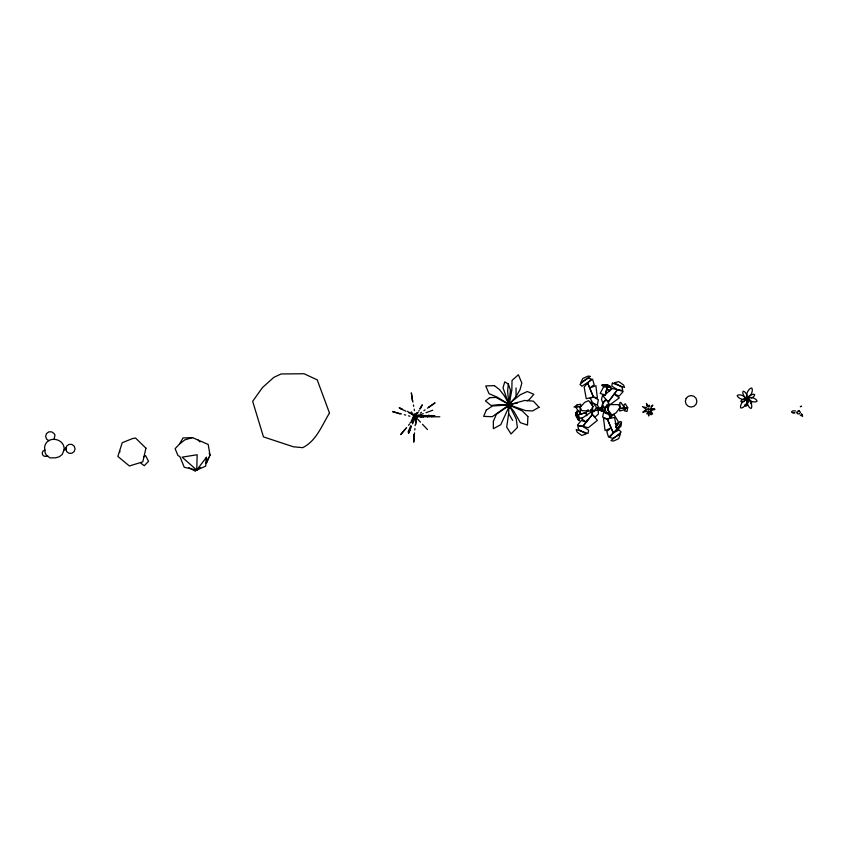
<?xml version="1.0" encoding="UTF-8"?>
<svg xmlns="http://www.w3.org/2000/svg" width="845" height="845" viewBox="0 0 845 845"><rect width="100%" height="100%" fill="white"/><g stroke="black" fill="none" stroke-linecap="round" stroke-linejoin="round"><path stroke-width="1.27" d="M416.395 415.793L413.659 415.877L414.261 416.226L417.8 412.677M428.552 415.486L434.826 415.645M413.807 415.751L414.272 415.877M428.552 415.803L428.552 415.296M439.801 416.786L423.25 416.754M431.964 416.437L431.964 416.87M508.648 413.49L508.891 404.597L516.242 418.919L517.393 427.475L511.024 433.96L506.704 427.147L508.648 413.49L512.619 420.387M414.092 434.33L413.754 442.178L414.208 434.341M425.046 415.444L425.077 415.772M649.573 412.265L649.478 412.92L648.886 411.747M649.213 412.93L649.266 412.149M427.602 416.912L427.57 416.596M416.384 415.687L418.972 415.518M200.582 467.443L196.758 470.063L197.16 454.737L182.097 457.166L196.758 470.063L206.433 457.325L205.715 466.134L196.758 470.063L184.273 467.306L179.953 456.733L177.925 455.413L175.116 448.695L179.562 443.952L184.939 439.812L192.512 437.615L208.187 444.459L210.046 455.275L206.264 463.377L206.708 459.796M414.409 434.362L414.536 432.904M414.789 429.999L414.916 428.552M415.159 425.679L415.286 424.253M415.655 420.028L415.782 418.645M415.909 424.296L416.162 421.465M508.31 384.021L507.634 391.309L508.975 404.692L510.422 389.999L508.31 384.021L504.771 381.845L503.007 387.77L508.975 404.692M421.549 415.423L421.549 415.909M649.213 412.941L648.706 416.004L648.242 412.476M416.194 417.641L416.268 416.205L416.955 417.388L416.268 418.581L416.955 417.388L416.268 416.205M428.552 415.603L418.169 415.603L418.159 414.99L418.18 416.226M597.352 405.315L598.313 399.706L593.422 396.992L587.645 383.007L591.511 379.141L588.469 378.148L580.8 382.637L582.786 378.486L588.057 376.078L590.444 376.363L586.24 378.887L579.987 384.401L581.909 386.249L592.577 379.236L594.183 384.728L589.694 387.992L595.883 385.658L597.362 397.953L593.422 396.992L586.25 398.724L584.159 387.116L587.645 383.007L593.422 396.992L590.211 398.291L592.831 403.149L597.246 404.998L599.644 408.61M799.708 411.261L798.504 410.617L799.116 410.902M400.002 413.892L392.524 411.526L400.055 413.701M600.848 409.107L602.855 403.012L601.492 399.495L602.717 394.71L605.326 395.037L607.323 386.397L610.565 387.126L607.502 384.993L602.665 384.824L607.302 385.024L610.375 386.556L607.502 384.993L601.672 384.993L602.422 386.017L611.178 387.57L610.259 390.253L606.678 389.355L609.805 390.918M400.118 413.469L401.502 413.965M647.555 411.684L647.038 414.029L648.516 412.117M54.122 438.935L54.988 434.995L53.995 433.464L51.619 431.827L48.746 431.89L46.454 433.643L45.63 436.4L46.591 439.115L48.957 440.752M205.578 459.648L206.433 457.325M206.264 463.377L208.694 457.251M408.072 432.048L410.945 425.405M408.568 433.136L411.452 426.493M409.677 430.464L408.568 433.136L409.825 430.527M401.861 409.318L405.97 411.23M402.04 409.381L399.315 407.913L402.125 409.202M648.421 406.667L649.15 405.072L649.351 406.794M412.096 422.743L413.807 418.771M412.592 423.841L414.303 419.87M413.606 416.004L411.811 420.366M800.289 406.794L801.24 406.044L801.578 406.593M604.576 409.836L607.048 404.597L607.914 406.265L607.671 409.498L609.826 413.807L607.228 413.078L604.925 409.804L602.189 409.962M420.472 408.579L422.268 404.808L420.049 408.357M402.114 409.244L399.315 407.924M586.261 422.077L581.36 418.666L591.458 411.853L592.324 414.546L595.081 417.05L598.344 414.092L598.218 410.121L600.879 410.121L592.63 410.754L592.324 414.546L586.261 422.077L581.36 420.483L577.431 425.077L582.923 426.429L588.616 430.232L588.046 433.432L576.174 429.577L577.156 432.154L581.804 435.471L586.177 433.929L578.519 429.45L577.864 426.07L582.923 426.429L587.412 419.807M407.427 411.346L408.156 411.599M414.198 416.215L414.631 415.265M615.889 427.528L619.976 421.486L621.603 421.972L618.836 427.295L616.491 429.767L618.075 429.175L620.969 426.155L621.445 423.25L617.515 428.341M410.089 423.102L410.459 422.426M419.88 409.149L420.261 408.462M415.117 415.064C415.381 416.363 414.208 414.874 416.036 415.064M179.562 443.952L183.027 437.932L192.512 437.615M800.511 412.096L799.528 413.818L797.543 413.818L796.55 412.096M516.073 396.537L519.992 389.788L521.84 383.091L518.386 374.747L512.028 380.44L511.838 389.989L509.144 404.396L516.073 396.537L516.041 387.939M411.23 421.085L411.621 420.43M418.729 411.145L419.12 410.48M746.23 400.118L746.251 399.104L743.97 399.062A3.137 1.542 -20.3 0 0 740.843 401.449A3.137 1.542 -20.3 0 0 744.128 401.512M412.434 419.215L412.825 418.497M417.525 413.068L417.926 412.434M748.712 396.717L748.068 398.333L749.092 398.618M413.638 417.261L414.061 416.659M615.825 427.095L618.276 421.581L613.956 414.536L609.731 417.789L611.463 415.941L608.199 412.973L604.64 412.666L601.46 409.804M587.919 409.878L585.934 412.571L577.452 415.159L576.459 411.99L576.142 415.719L578.424 419.997L576.269 415.877L576.068 412.445L576.142 415.719L579.068 420.768L579.564 419.606L576.543 411.24L578.392 410.881M405.78 428.721L400.614 434.626L406.625 427.528M408.494 425.288L409.434 424.179M411.283 421.972L412.212 420.873M650.639 408.42L652.858 405.114L650.967 406.361M427.433 429.524L422.468 424.253M748.881 396.537L749.23 396.157A3.887 1.912 -30 0 1 754.627 394.541A3.887 1.912 -30 0 1 751.321 398.122L751.12 398.196M506.556 404.016L508.267 402.294M509.989 407.448L512.556 404.871M602.823 403.16L606.256 399.801M411.335 411.832L412.804 413.997M588.68 410.184L585.934 412.571L577.452 415.159L580.082 418.085L582.427 418.011M143.692 457.008L145.562 455.592L148.53 461.296L144.252 465.743L140.883 463.208M420.335 413.184L421.507 412.36M423.873 410.712L425.067 409.878M427.454 408.198L428.647 407.364M646.362 409.455L644.154 411.082L646.129 410.987M415.265 417.219L415.455 417.081M645.696 410.469L642.77 412.223L646.108 411.452M414.641 416.553L416.236 422.521M527.048 400.762L529.234 399.674L533.829 394.309L527.333 391.52L520.351 394.71L508.225 404.396L517.235 403.245M44.965 450.058L43.179 450.934L42.25 452.698L42.535 454.673L43.919 456.099L45.883 456.437L47.679 455.561M746.557 400.393L747.424 400.921M425.986 412.698L432.798 410.226M419.215 415.18L423.271 413.691M416.205 422.532L415.719 420.218M64.811 448.389L66.438 447.892L65.942 448.251L66.649 446.097L68.973 444.407L71.857 444.407L74.18 446.097L75.068 448.832L74.18 451.568L71.857 453.269L68.973 453.269L66.649 451.568L65.942 449.413L66.438 449.783L64.811 449.223M600.362 409.413L594.077 410.723M412.371 400.657L411.357 392.872L412.561 400.625M651.506 410.216L654.579 409.582L651.506 408.853M650.597 408.895L651.896 408.843M649.467 409.307L648.411 408.674L649.467 409.857M650.735 410.247L651.495 410.216M422.711 415.888L423.482 415.877M795.483 410.945L792.8 410.86L791.49 411.811L791.997 412.561L794.142 412.761M415.127 416.648L414.663 415.856L416.046 416.648M420.398 417.377L421.824 417.377M420.398 415.888L421.169 415.898M650.523 409.814L654.917 409.181L651.907 408.843M650.735 408.822L651.495 408.853M418.138 415.803L418.888 415.846M792.874 412.761L795.082 412.899M418.117 415.328L416.701 415.486M415.244 418.507L416.669 418.697L415.434 418.708M415.92 415.655L416.648 415.708M748.48 399.854L747.55 400.203L746.748 402.854A5.429 2.672 -54 0 1 740.769 407.977A5.429 2.672 -54 0 1 742.977 401.533L747.001 399.41L747.476 403.678A4.764 2.345 69.7 0 0 751.11 408.41A4.764 2.345 69.7 0 0 750.286 401.565L748.617 399.938M404.311 414.715L405.716 415.096M408.505 415.846L409.888 416.215M590.75 409.719L593.063 410.364M414.768 416.131L415.117 416.131M646.742 407.797L642.485 406.625L646.499 409.582M408.378 412.455L412.434 414.451M188.942 467.707L195.448 471.256M748.945 399.336L747.392 399.009L748.131 401.533A3.137 1.542 47.4 0 0 748.575 402.072M409.498 412.371L410.152 412.761M411.452 413.554L412.085 413.965M413.321 414.779L413.923 415.201M414.462 416.015L414.568 416.543M650.407 412.17L652.646 413.976L650.492 410.237M801.472 414.092L802.602 416.363L800.236 415.127M506.556 405.727L509.123 408.304M615.35 423.567L617.072 425.341L615.234 423.451M198.152 440.076L199.927 441.924M417.504 419.014L420.472 422.162M802.232 414.853L801.504 414.039M428.542 407.205L435.048 402.843L428.721 407.459M413.913 415.719L412.751 414.008M209.18 453.258L210.046 455.275M649.499 412.106L651.115 414.821L650.618 412.392M586.948 415.001L585.934 412.571L586.652 415.751M418.962 416.131L418.898 417.134M648.231 406.994L646.446 403.424L647.048 406.529M579.659 411.885L580.335 414.251L580.124 410.754M412.677 400.604L412.93 402.04M413.437 404.903L413.691 406.339M414.198 409.181L414.441 410.596M414.937 413.385L415.18 414.768M797.796 411.103L797.849 412.011M119.81 451.093L119.821 452.107M745.132 404.396A3.137 1.542 -80.3 0 0 745.881 406.244A3.137 1.542 -80.3 0 0 747.656 402.072M750.656 403.487A3.137 1.542 47.4 0 0 751.522 403.509A3.137 1.542 47.4 0 0 749.314 399.548M493.353 421.328L493.353 428.711L500.789 424.665L509.799 404.998L496.353 414.314L493.353 421.328M527.893 416.511L527.502 425.088L520.34 422.669L513.982 411.483L508.542 404.818L522.273 410.923L527.893 416.511M592.852 406.329L592.556 409.561L593.581 411.747L596.507 407.586L593.634 403.54L590.771 402.03L592.852 406.329L590.75 411.103L581.656 410.596L579.892 406.487L575.498 406.815L579.459 412.677L580.504 412.286L579.892 406.487L580.948 406.477L584.645 402.4L588.669 400.625L592.852 406.329M746.674 394.393L747.117 397.953L750.782 394.974A5.63 2.767 -65.3 0 0 751.701 387.982A5.63 2.767 -65.3 0 0 746.674 394.393M423.239 416.268L423.25 417.24L423.239 416.268M627.719 407.66L627.043 411.452L624.318 410.807L626.24 407.86L619.332 408.547L615.825 413.036L611.896 415.032L607.671 409.498L609.646 404.554L618.646 404.649L620.367 408.473L626.24 407.86L623.325 409.994L619.755 411.04L619.332 408.547L620.367 408.473L619.734 402.843L620.737 402.347L624.751 408.061L623.768 405.114L625.215 403.741L627.719 407.66M747.054 397.044L746.716 398.079L744.561 396.791A3.95 1.944 62.6 0 1 743.178 391.235A3.95 1.944 62.6 0 1 746.653 394.763L747.054 397.044M612.371 383.112L611.759 386.091L617.473 389.703L623.177 391.51L619.258 395.988L614.199 394.108L608.305 401.882L608.389 406.551L603.024 407.839L601.006 409.603L603.235 407.565L602.643 403.35L605.548 399.537L608.305 401.882L609.435 405.156L619.322 397.889L614.199 394.108L617.473 389.703L622.723 390.506L622.047 387.2L614.294 382.743L618.846 381.676L623.589 385.035L624.55 387.475L612.371 383.112M603.731 412.001L602.622 417.029L607.28 418.962L614.558 417.451L616.808 429.007L609.657 437.287L612.762 438.407L620.431 433.971L618.698 438.65L613.438 441.069L610.967 440.615L621.17 432.07L619.11 429.925L613.301 432.946L608.569 437.171L606.794 431.457L611.146 427.897L607.28 418.962L603.499 418.518L605.083 430.57L611.146 427.897L613.301 432.946L607.28 418.962L610.565 417.831L608.136 413.733C607.513 415.803 595.714 404.618 603.731 412.001M145.931 448.177L142.784 461.856L129.369 465.975L117.856 456.416L122.229 442.727L132.38 438.608L135.506 438.016L145.931 448.177M607.323 386.397L605.326 395.037L600.151 393.421L603.478 387.211L607.323 386.397M686.129 398.428L685.358 401.312L686.129 404.195L688.242 406.308L691.125 407.079L694.009 406.308L696.111 404.195L696.893 401.312L696.111 398.428L694.009 396.326L691.125 395.555L688.242 396.326L686.129 398.428M413.163 414.958L411.937 414.145L413.163 414.958M605.548 408.209L604.46 411.346L601.144 411.283L600.182 408.114L602.897 406.213L605.548 408.209M64.04 450.015L62.266 454.399L59.372 456.712L55.538 457.842L49.929 457.842L46.306 455.128L45.112 452.73L44.584 447.396C46.264 434.647 65.477 438.175 64.04 450.015M486.319 410.068L483.657 416.374L492.244 416.701L509.028 404.945L492.529 405.97L486.319 410.068M648.009 408.938L647.988 409.635L648.009 408.938M329.476 413.047C321.945 425.32 316.347 441.027 302.668 447.66L293.384 446.783L263.471 436.897L252.666 401.322L262.499 387.528L273.833 377.366L281.079 373.965L304.052 373.743L317.213 379.859L329.476 413.047M413.818 417.419L413.004 418.645L413.818 417.419M417.103 412.846L416.279 414.082L417.103 412.846M617.473 389.703L608.305 401.882L603.182 396.242L612.16 388.563L617.473 389.703M592.324 414.546L582.923 426.429L588.257 427.76L597.394 420.356L592.324 414.546M509.123 403.91L508.172 404.871L509.123 405.822L510.137 404.924L509.123 403.91M489.699 397.668L485.463 400.921L491.061 405.484L499.406 404.533L510.243 405.104L495.909 397.425L489.699 397.668M748.258 397.826L747.751 398.217L748.374 399.453L750.782 401.111A5.007 2.461 17.4 0 0 757.057 401.143A5.007 2.461 17.4 0 0 750.835 397.435L748.258 397.826M576.987 404.998L574.051 407.089L580.948 406.477L580.631 404.174L576.987 404.998M746.082 398.872L743.061 399.453A4.848 2.387 20.8 0 1 737.241 395.502A4.848 2.387 20.8 0 1 743.315 395.893L746.082 398.872M539.015 407.269L532.614 410.934L525.717 410.638L508.933 404.797L524.703 400.467L533.406 401.164L539.015 407.269M648.548 409.645C647.861 411.135 648.252 408.42 648.548 409.645M596.507 407.586L599.939 409.392L596.507 407.586M494.409 385.647L485.748 385.954L489.023 393.696L497.187 397.171L509.408 404.575L504.169 395.576L499.596 389.661L494.409 385.647"/></g></svg>
